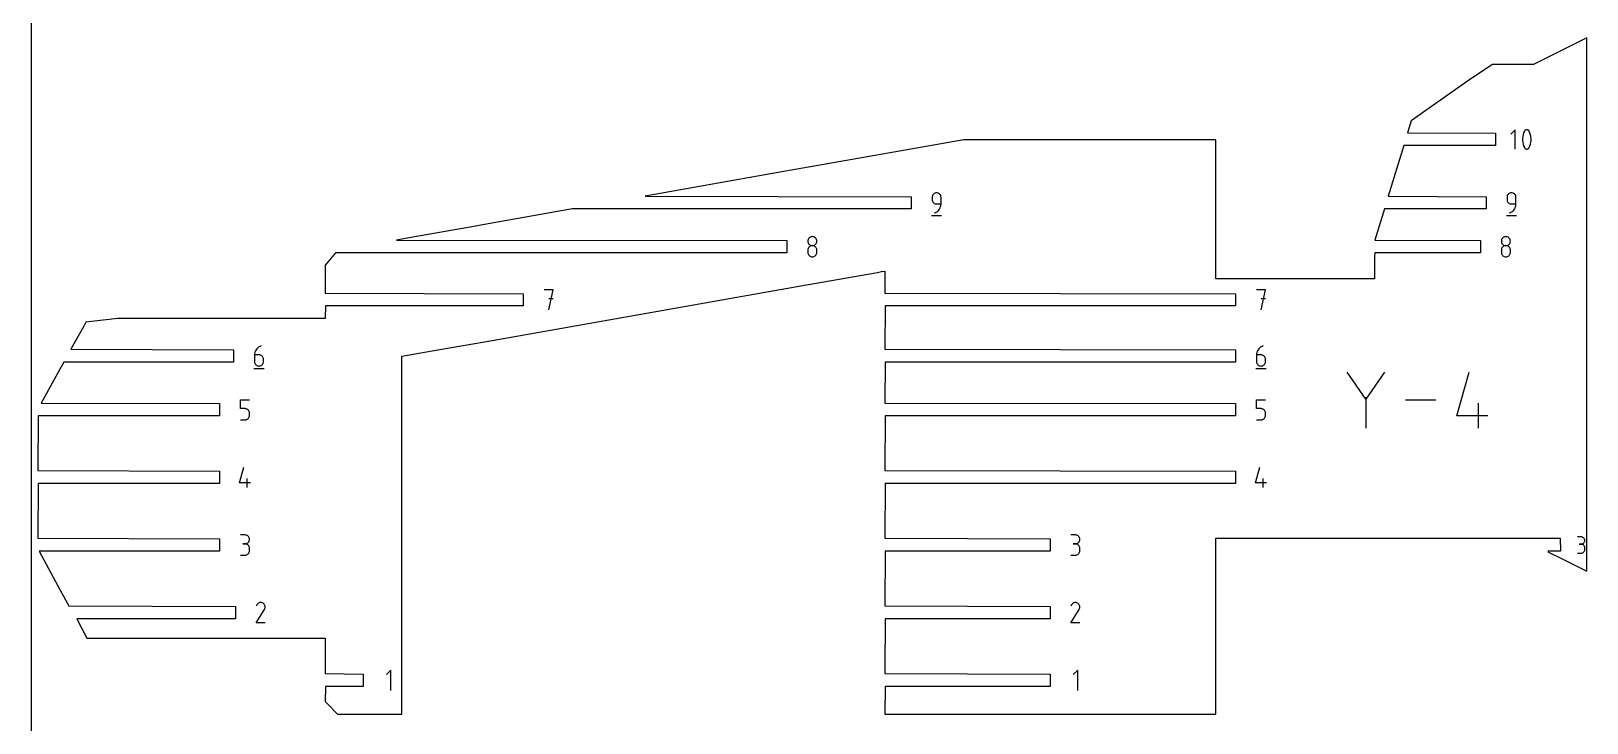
# Model space of a CAD drawing. Extents: x 0 to 900, y 0 to 1000.
# Drawn here: x 0 to 370.5, y 326 to 490.6 of the extents above; entities that cross this region are included whole.
import ezdxf

# ---------------------------------------------------------------- set-up
doc = ezdxf.new("R2010")
doc.units = 0

msp = doc.modelspace()

# ---------------------------------------------------------------- linework, layer by layer
at = {"layer": 'annotation', "color": 1}
for p, q in [((353.481564, 467.119176), (352.454986, 466.092308)), ((353.481564, 462.501456), (353.481564, 467.119176)), ((355.789839, 466.937127), (355.71555, 466.852653)), ((355.876347, 467.00613), (355.789839, 466.937127)), ((355.972616, 467.058845), (355.876347, 467.00613)), ((356.076185, 467.094454), (355.972616, 467.058845)), ((356.184594, 467.11214), (356.076185, 467.094454)), ((356.295385, 467.111085), (356.184594, 467.11214)), ((356.406097, 467.090471), (356.295385, 467.111085)), ((356.514271, 467.049482), (356.406097, 467.090471)), ((356.555681, 467.027721), (356.514271, 467.049482)), ((356.514271, 467.049482), (356.514271, 467.049482)), ((356.595419, 467.002726), (356.555681, 467.027721)), ((356.63329, 466.974694), (356.595419, 467.002726)), ((356.669102, 466.943824), (356.63329, 466.974694)), ((356.702662, 466.910313), (356.669102, 466.943824)), ((356.733776, 466.874358), (356.702662, 466.910313)), ((355.257665, 465.471942), (355.213413, 465.029711)), ((355.213413, 465.029711), (355.213413, 464.585654)), ((355.213413, 464.585654), (355.257665, 464.143187)), ((355.346171, 465.908932), (355.257665, 465.471942)), ((355.257665, 464.143187), (355.346171, 463.705726)), ((355.47893, 466.337265), (355.346171, 465.908932)), ((355.346171, 463.705726), (355.47893, 463.276684)), ((355.655941, 466.753526), (355.47893, 466.337265)), ((355.47893, 463.276684), (355.655941, 462.859479)), ((355.71555, 466.852653), (355.655941, 466.753526)), ((355.655941, 466.753526), (355.655941, 466.753526)), ((356.762252, 466.836159), (356.733776, 466.874358)), ((356.787896, 466.795912), (356.762252, 466.836159)), ((356.810516, 466.753816), (356.787896, 466.795912)), ((356.988385, 466.336697), (356.810516, 466.753816)), ((356.810516, 466.753816), (356.810516, 466.753816)), ((356.810516, 462.859769), (356.988385, 463.276116)), ((357.121787, 465.90772), (356.988385, 466.336697)), ((356.988385, 463.276116), (357.121787, 463.704514)), ((357.210722, 465.470301), (357.121787, 465.90772)), ((357.121787, 463.704514), (357.210722, 464.141546)), ((357.255189, 465.027855), (357.210722, 465.470301)), ((357.210722, 464.141546), (357.255189, 464.583799)), ((357.255189, 464.583799), (357.255189, 465.027855)), ((355.655941, 462.859479), (355.655941, 462.859479)), ((355.655941, 462.859479), (355.678479, 462.817467)), ((355.678479, 462.817467), (355.703934, 462.777421)), ((355.703934, 462.777421), (355.732198, 462.739462)), ((355.732198, 462.739462), (355.763166, 462.703714)), ((355.763166, 462.703714), (355.796729, 462.670296)), ((355.796729, 462.670296), (355.832781, 462.63933)), ((355.832781, 462.63933), (355.871213, 462.610939)), ((355.871213, 462.610939), (355.91192, 462.585244)), ((355.91192, 462.585244), (355.954793, 462.562365)), ((355.954793, 462.562365), (355.954793, 462.562365)), ((355.954793, 462.562365), (356.062114, 462.522246)), ((356.062114, 462.522246), (356.172181, 462.502313)), ((356.172181, 462.502313), (356.282506, 462.501756)), ((356.282506, 462.501756), (356.3906, 462.519761)), ((356.3906, 462.519761), (356.493975, 462.555515)), ((356.493975, 462.555515), (356.590142, 462.608205)), ((356.590142, 462.608205), (356.676613, 462.67702)), ((356.676613, 462.67702), (356.750901, 462.761145)), ((356.750901, 462.761145), (356.810516, 462.859769)), ((356.810516, 462.859769), (356.810516, 462.859769)), ((215.463101, 452.095755), (215.282925, 452.046138)), ((215.654409, 452.112966), (215.463101, 452.095755)), ((215.846113, 452.095755), (215.654409, 452.112966)), ((215.654409, 452.112966), (215.654409, 452.112966)), ((216.0265, 452.046138), (215.846113, 452.095755)), ((352.398604, 452.095755), (352.218427, 452.046138)), ((352.589912, 452.112966), (352.398604, 452.095755)), ((352.781616, 452.095755), (352.589912, 452.112966)), ((352.589912, 452.112966), (352.589912, 452.112966)), ((352.962003, 452.046138), (352.781616, 452.095755)), ((214.605721, 451.237319), (214.588512, 451.045563)), ((214.588512, 451.045563), (214.588512, 450.511862)), ((214.588512, 450.511862), (214.588512, 450.511862)), ((214.588512, 450.511862), (214.605721, 450.320116)), ((214.655323, 451.417844), (214.605721, 451.237319)), ((214.605721, 450.320116), (214.655323, 450.139619)), ((214.734281, 451.584114), (214.655323, 451.417844)), ((214.655323, 450.139619), (214.734281, 449.973389)), ((214.839558, 451.733103), (214.734281, 451.584114)), ((214.734281, 449.973389), (214.839558, 449.824447)), ((214.968116, 451.861787), (214.839558, 451.733103)), ((214.839558, 449.824447), (214.968116, 449.695814)), ((215.116917, 451.96714), (214.968116, 451.861787)), ((214.968116, 449.695814), (215.116917, 449.590508)), ((215.282925, 452.046138), (215.116917, 451.96714)), ((215.116917, 449.590508), (215.282925, 449.511551)), ((215.282925, 449.511551), (215.463101, 449.461961)), ((215.463101, 449.461961), (215.654409, 449.444761)), ((215.654409, 449.444761), (216.720306, 449.444761)), ((216.19257, 451.96714), (216.0265, 452.046138)), ((216.341322, 451.861787), (216.19257, 451.96714)), ((216.469755, 451.733103), (216.341322, 451.861787)), ((216.365846, 448.241263), (216.516586, 448.515469)), ((216.574871, 451.584114), (216.469755, 451.733103)), ((216.516586, 448.515469), (216.627836, 448.810061)), ((216.653668, 451.417844), (216.574871, 451.584114)), ((216.627836, 448.810061), (216.696707, 449.121129)), ((216.703147, 451.237319), (216.653668, 451.417844)), ((216.696707, 449.121129), (216.720306, 449.444761)), ((216.720306, 451.045563), (216.703147, 451.237319)), ((216.720306, 449.444761), (216.720306, 451.045563)), ((216.720306, 451.045563), (216.720306, 451.045563)), ((351.541223, 451.237319), (351.524014, 451.045563)), ((351.524014, 451.045563), (351.524014, 450.511862)), ((351.524014, 450.511862), (351.524014, 450.511862)), ((351.524014, 450.511862), (351.541223, 450.320116)), ((351.590826, 451.417844), (351.541223, 451.237319)), ((351.541223, 450.320116), (351.590826, 450.139619)), ((351.669784, 451.584114), (351.590826, 451.417844)), ((351.590826, 450.139619), (351.669784, 449.973389)), ((351.775061, 451.733103), (351.669784, 451.584114)), ((351.669784, 449.973389), (351.775061, 449.824447)), ((351.903618, 451.861787), (351.775061, 451.733103)), ((351.775061, 449.824447), (351.903618, 449.695814)), ((352.05242, 451.96714), (351.903618, 451.861787)), ((351.903618, 449.695814), (352.05242, 449.590508)), ((352.218427, 452.046138), (352.05242, 451.96714)), ((352.05242, 449.590508), (352.218427, 449.511551)), ((352.218427, 449.511551), (352.398604, 449.461961)), ((352.398604, 449.461961), (352.589912, 449.444761)), ((352.589912, 449.444761), (353.655809, 449.444761)), ((353.128072, 451.96714), (352.962003, 452.046138)), ((353.276824, 451.861787), (353.128072, 451.96714)), ((353.405258, 451.733103), (353.276824, 451.861787)), ((353.301349, 448.241263), (353.452088, 448.515469)), ((353.510374, 451.584114), (353.405258, 451.733103)), ((353.452088, 448.515469), (353.563339, 448.810061)), ((353.589171, 451.417844), (353.510374, 451.584114)), ((353.563339, 448.810061), (353.63221, 449.121129)), ((353.638649, 451.237319), (353.589171, 451.417844)), ((353.63221, 449.121129), (353.655809, 449.444761)), ((353.655809, 451.045563), (353.638649, 451.237319)), ((353.655809, 449.444761), (353.655809, 451.045563)), ((353.655809, 451.045563), (353.655809, 451.045563)), ((214.455312, 446.712966), (216.855312, 446.712966)), ((215.121009, 447.312966), (215.425824, 447.426555)), ((215.121009, 447.312966), (215.121009, 447.312966)), ((215.425824, 447.426555), (215.705607, 447.580091)), ((215.705607, 447.580091), (215.957465, 447.769663)), ((215.957465, 447.769663), (216.178509, 447.991357)), ((216.178509, 447.991357), (216.365846, 448.241263)), ((351.390815, 446.712966), (353.790815, 446.712966)), ((352.056511, 447.312966), (352.361327, 447.426555)), ((352.056511, 447.312966), (352.056511, 447.312966)), ((352.361327, 447.426555), (352.641109, 447.580091)), ((352.641109, 447.580091), (352.892968, 447.769663)), ((352.892968, 447.769663), (353.114011, 447.991357)), ((353.114011, 447.991357), (353.301349, 448.241263)), ((185.052516, 440.973747), (185.002939, 440.79392)), ((185.131442, 441.139493), (185.052516, 440.973747)), ((185.236687, 441.288106), (185.131442, 441.139493)), ((185.36522, 441.416538), (185.236687, 441.288106)), ((185.514011, 441.521738), (185.36522, 441.416538)), ((185.680031, 441.600658), (185.514011, 441.521738)), ((185.86025, 441.650245), (185.680031, 441.600658)), ((186.051637, 441.667452), (185.86025, 441.650245)), ((186.243024, 441.650245), (186.051637, 441.667452)), ((186.051637, 441.667452), (186.051637, 441.667452)), ((186.423243, 441.600658), (186.243024, 441.650245)), ((186.589263, 441.521738), (186.423243, 441.600658)), ((186.738054, 441.416538), (186.589263, 441.521738)), ((186.866587, 441.288106), (186.738054, 441.416538)), ((186.971832, 441.139493), (186.866587, 441.288106)), ((187.050758, 440.973747), (186.971832, 441.139493)), ((187.100335, 440.79392), (187.050758, 440.973747)), ((350.245663, 440.973747), (350.196085, 440.79392)), ((350.324589, 441.139493), (350.245663, 440.973747)), ((350.429834, 441.288106), (350.324589, 441.139493)), ((350.558367, 441.416538), (350.429834, 441.288106)), ((350.707158, 441.521738), (350.558367, 441.416538)), ((350.873178, 441.600658), (350.707158, 441.521738)), ((351.053397, 441.650245), (350.873178, 441.600658)), ((351.244784, 441.667452), (351.053397, 441.650245)), ((351.436171, 441.650245), (351.244784, 441.667452)), ((351.244784, 441.667452), (351.244784, 441.667452)), ((351.616389, 441.600658), (351.436171, 441.650245)), ((351.782409, 441.521738), (351.616389, 441.600658)), ((351.931201, 441.416538), (351.782409, 441.521738)), ((352.059734, 441.288106), (351.931201, 441.416538)), ((352.164978, 441.139493), (352.059734, 441.288106)), ((352.243904, 440.973747), (352.164978, 441.139493)), ((352.293482, 440.79392), (352.243904, 440.973747)), ((185.002939, 440.79392), (184.98574, 440.60306)), ((184.98574, 440.60306), (184.98574, 440.60306)), ((184.98574, 440.60306), (185.002949, 440.411304)), ((185.002939, 438.660222), (184.98574, 438.468556)), ((184.98574, 438.468556), (184.98574, 437.937564)), ((184.98574, 437.937564), (184.98574, 437.937564)), ((184.98574, 437.937564), (185.002949, 437.745912)), ((185.052516, 438.840678), (185.002939, 438.660222)), ((185.002949, 440.411304), (185.052551, 440.230779)), ((185.002949, 437.745912), (185.052551, 437.565663)), ((185.131442, 439.006895), (185.052516, 438.840678)), ((185.052551, 440.230779), (185.131509, 440.064509)), ((185.052551, 437.565663), (185.131509, 437.399794)), ((185.236687, 439.155847), (185.131442, 439.006895)), ((185.131509, 440.064509), (185.236786, 439.91552)), ((185.131509, 437.399794), (185.236786, 437.251279)), ((185.36522, 439.284506), (185.236687, 439.155847)), ((185.236786, 439.91552), (185.365344, 439.786836)), ((185.236786, 437.251279), (185.365344, 437.123095)), ((185.514011, 439.389843), (185.36522, 439.284506)), ((185.365344, 439.786836), (185.514145, 439.681483)), ((185.680031, 439.468833), (185.514011, 439.389843)), ((185.514145, 439.681483), (185.680153, 439.602486)), ((185.86025, 439.518447), (185.680031, 439.468833)), ((185.680153, 439.602486), (185.860329, 439.552869)), ((186.051637, 439.535658), (185.86025, 439.518447)), ((185.860329, 439.552869), (186.051637, 439.535658)), ((186.051637, 439.535658), (186.242945, 439.552869)), ((186.243024, 439.518457), (186.051637, 439.535658)), ((186.051637, 439.535658), (186.051637, 439.535658)), ((186.051637, 439.535658), (186.051637, 439.535658)), ((186.242945, 439.552869), (186.423121, 439.602486)), ((186.423243, 439.468868), (186.243024, 439.518457)), ((186.423121, 439.602486), (186.589129, 439.681483)), ((186.589263, 439.38991), (186.423243, 439.468868)), ((186.589129, 439.681483), (186.73793, 439.786836)), ((186.738054, 439.284605), (186.589263, 439.38991)), ((186.73793, 439.786836), (186.866488, 439.91552)), ((186.73793, 437.123095), (186.866488, 437.251279)), ((186.866587, 439.155971), (186.738054, 439.284605)), ((186.866488, 439.91552), (186.971765, 440.064509)), ((186.866488, 437.251279), (186.971765, 437.399794)), ((186.971832, 439.007029), (186.866587, 439.155971)), ((186.971765, 440.064509), (187.050723, 440.230779)), ((186.971765, 437.399794), (187.050723, 437.565663)), ((187.050758, 438.840799), (186.971832, 439.007029)), ((187.050723, 440.230779), (187.100325, 440.411304)), ((187.050723, 437.565663), (187.100325, 437.745912)), ((187.100335, 438.660302), (187.050758, 438.840799)), ((187.100325, 440.411304), (187.117534, 440.60306)), ((187.100325, 437.745912), (187.117534, 437.937564)), ((187.117534, 440.60306), (187.100335, 440.79392)), ((187.117534, 438.468556), (187.100335, 438.660302)), ((187.117534, 440.60306), (187.117534, 440.60306)), ((187.117534, 437.937564), (187.117534, 438.468556)), ((187.117534, 438.468556), (187.117534, 438.468556)), ((350.196085, 440.79392), (350.178886, 440.60306)), ((350.178886, 440.60306), (350.178886, 440.60306)), ((350.178886, 440.60306), (350.196095, 440.411304)), ((350.196085, 438.660222), (350.178886, 438.468556)), ((350.178886, 438.468556), (350.178886, 437.937564)), ((350.178886, 437.937564), (350.178886, 437.937564)), ((350.178886, 437.937564), (350.196095, 437.745912)), ((350.245663, 438.840678), (350.196085, 438.660222)), ((350.196095, 440.411304), (350.245698, 440.230779)), ((350.196095, 437.745912), (350.245698, 437.565663)), ((350.324589, 439.006895), (350.245663, 438.840678)), ((350.245698, 440.230779), (350.324656, 440.064509)), ((350.245698, 437.565663), (350.324656, 437.399794)), ((350.429834, 439.155847), (350.324589, 439.006895)), ((350.324656, 440.064509), (350.429933, 439.91552)), ((350.324656, 437.399794), (350.429933, 437.251279)), ((350.558367, 439.284506), (350.429834, 439.155847)), ((350.429933, 439.91552), (350.55849, 439.786836)), ((350.429933, 437.251279), (350.55849, 437.123095)), ((350.707158, 439.389843), (350.558367, 439.284506)), ((350.55849, 439.786836), (350.707292, 439.681483)), ((350.873178, 439.468833), (350.707158, 439.389843)), ((350.707292, 439.681483), (350.873299, 439.602486)), ((351.053397, 439.518447), (350.873178, 439.468833)), ((350.873299, 439.602486), (351.053476, 439.552869)), ((351.244784, 439.535658), (351.053397, 439.518447)), ((351.053476, 439.552869), (351.244784, 439.535658)), ((351.244784, 439.535658), (351.436091, 439.552869)), ((351.436171, 439.518457), (351.244784, 439.535658)), ((351.244784, 439.535658), (351.244784, 439.535658)), ((351.244784, 439.535658), (351.244784, 439.535658)), ((351.436091, 439.552869), (351.616268, 439.602486)), ((351.616389, 439.468868), (351.436171, 439.518457)), ((351.616268, 439.602486), (351.782275, 439.681483)), ((351.782409, 439.38991), (351.616389, 439.468868)), ((351.782275, 439.681483), (351.931077, 439.786836)), ((351.931201, 439.284605), (351.782409, 439.38991)), ((351.931077, 439.786836), (352.059635, 439.91552)), ((351.931077, 437.123095), (352.059635, 437.251279)), ((352.059734, 439.155971), (351.931201, 439.284605)), ((352.059635, 439.91552), (352.164911, 440.064509)), ((352.059635, 437.251279), (352.164911, 437.399794)), ((352.164978, 439.007029), (352.059734, 439.155971)), ((352.164911, 440.064509), (352.24387, 440.230779)), ((352.164911, 437.399794), (352.24387, 437.565663)), ((352.243904, 438.840799), (352.164978, 439.007029)), ((352.24387, 440.230779), (352.293472, 440.411304)), ((352.24387, 437.565663), (352.293472, 437.745912)), ((352.293482, 438.660302), (352.243904, 438.840799)), ((352.293472, 440.411304), (352.310681, 440.60306)), ((352.293472, 437.745912), (352.310681, 437.937564)), ((352.310681, 440.60306), (352.293482, 440.79392)), ((352.310681, 438.468556), (352.293482, 438.660302)), ((352.310681, 440.60306), (352.310681, 440.60306)), ((352.310681, 437.937564), (352.310681, 438.468556)), ((352.310681, 438.468556), (352.310681, 438.468556)), ((185.365344, 437.123095), (185.514145, 437.018217)), ((185.514145, 437.018217), (185.680153, 436.93962)), ((185.680153, 436.93962), (185.860329, 436.89028)), ((185.860329, 436.89028), (186.051637, 436.873172)), ((186.051637, 436.873172), (186.242945, 436.89028)), ((186.051637, 436.873172), (186.051637, 436.873172)), ((186.242945, 436.89028), (186.423121, 436.93962)), ((186.423121, 436.93962), (186.589129, 437.018217)), ((186.589129, 437.018217), (186.73793, 437.123095)), ((350.55849, 437.123095), (350.707292, 437.018217)), ((350.707292, 437.018217), (350.873299, 436.93962)), ((350.873299, 436.93962), (351.053476, 436.89028)), ((351.053476, 436.89028), (351.244784, 436.873172)), ((351.244784, 436.873172), (351.436091, 436.89028)), ((351.244784, 436.873172), (351.244784, 436.873172)), ((351.436091, 436.89028), (351.616268, 436.93962)), ((351.616268, 436.93962), (351.782275, 437.018217)), ((351.782275, 437.018217), (351.931077, 437.123095)), ((124.348866, 429.043653), (122.214362, 429.043653)), ((123.281765, 424.243653), (124.348866, 429.043653)), ((124.348866, 426.906139), (123.281765, 426.906139)), ((293.992865, 429.043653), (291.858361, 429.043653)), ((292.925763, 424.243653), (293.992865, 429.043653)), ((293.992865, 426.906139), (292.925763, 426.906139)), ((53.978817, 415.222222), (53.757548, 415.000014)), ((54.23099, 415.412389), (53.978817, 415.222222)), ((54.511191, 415.566649), (54.23099, 415.412389)), ((54.816544, 415.681138), (54.511191, 415.566649)), ((54.816544, 415.681138), (54.816544, 415.681138)), ((292.623242, 415.222222), (292.401973, 415.000014)), ((292.875415, 415.412389), (292.623242, 415.222222)), ((293.155617, 415.566649), (292.875415, 415.412389)), ((293.46097, 415.681138), (293.155617, 415.566649)), ((293.46097, 415.681138), (293.46097, 415.681138)), ((53.239042, 413.868065), (53.215441, 413.543623)), ((53.215441, 413.543623), (53.215441, 411.948239)), ((54.281338, 413.543623), (53.215441, 413.543623)), ((53.215441, 411.948239), (53.215441, 411.948239)), ((53.215441, 411.948239), (53.23265, 411.756494)), ((53.23265, 411.756494), (53.282252, 411.575996)), ((53.30793, 414.17979), (53.239042, 413.868065)), ((53.282252, 411.575996), (53.36121, 411.409766)), ((53.419228, 414.474933), (53.30793, 414.17979)), ((53.36121, 411.409766), (53.466487, 411.260824)), ((53.57006, 414.74963), (53.419228, 414.474933)), ((53.757548, 415.000014), (53.57006, 414.74963)), ((54.473042, 413.526516), (54.281338, 413.543623)), ((54.653429, 413.477175), (54.473042, 413.526516)), ((54.819499, 413.398578), (54.653429, 413.477175)), ((54.96825, 413.2937), (54.819499, 413.398578)), ((55.096684, 413.165516), (54.96825, 413.2937)), ((55.2018, 413.017002), (55.096684, 413.165516)), ((55.096684, 411.260824), (55.2018, 411.409766)), ((55.280597, 412.851132), (55.2018, 413.017002)), ((55.2018, 411.409766), (55.280597, 411.575996)), ((55.330076, 412.670884), (55.280597, 412.851132)), ((55.280597, 411.575996), (55.330076, 411.756494)), ((55.347235, 412.479231), (55.330076, 412.670884)), ((55.330076, 411.756494), (55.347235, 411.948239)), ((55.347235, 411.948239), (55.347235, 412.479231)), ((55.347235, 412.479231), (55.347235, 412.479231)), ((291.883468, 413.868065), (291.859866, 413.543623)), ((291.859866, 413.543623), (291.859866, 411.948239)), ((292.925763, 413.543623), (291.859866, 413.543623)), ((291.859866, 411.948239), (291.859866, 411.948239)), ((291.859866, 411.948239), (291.877075, 411.756494)), ((291.877075, 411.756494), (291.926677, 411.575996)), ((291.952356, 414.17979), (291.883468, 413.868065)), ((291.926677, 411.575996), (292.005636, 411.409766)), ((292.063654, 414.474933), (291.952356, 414.17979)), ((292.005636, 411.409766), (292.110912, 411.260824)), ((292.214485, 414.74963), (292.063654, 414.474933)), ((292.401973, 415.000014), (292.214485, 414.74963)), ((293.117467, 413.526516), (292.925763, 413.543623)), ((293.297854, 413.477175), (293.117467, 413.526516)), ((293.463924, 413.398578), (293.297854, 413.477175)), ((293.612676, 413.2937), (293.463924, 413.398578)), ((293.74111, 413.165516), (293.612676, 413.2937)), ((293.846225, 413.017002), (293.74111, 413.165516)), ((293.74111, 411.260824), (293.846225, 411.409766)), ((293.925023, 412.851132), (293.846225, 413.017002)), ((293.846225, 411.409766), (293.925023, 411.575996)), ((293.974501, 412.670884), (293.925023, 412.851132)), ((293.925023, 411.575996), (293.974501, 411.756494)), ((293.991661, 412.479231), (293.974501, 412.670884)), ((293.974501, 411.756494), (293.991661, 411.948239)), ((293.991661, 411.948239), (293.991661, 412.479231)), ((293.991661, 412.479231), (293.991661, 412.479231)), ((53.08194, 410.281138), (55.48194, 410.281138)), ((53.466487, 411.260824), (53.595045, 411.132191)), ((53.595045, 411.132191), (53.743846, 411.026885)), ((53.743846, 411.026885), (53.909854, 410.947928)), ((53.909854, 410.947928), (54.09003, 410.898338)), ((54.09003, 410.898338), (54.281338, 410.881138)), ((54.281338, 410.881138), (54.473042, 410.898338)), ((54.281338, 410.881138), (54.281338, 410.881138)), ((54.473042, 410.898338), (54.653429, 410.947928)), ((54.653429, 410.947928), (54.819499, 411.026885)), ((54.819499, 411.026885), (54.96825, 411.132191)), ((54.96825, 411.132191), (55.096684, 411.260824)), ((291.726365, 410.281138), (294.126365, 410.281138)), ((292.110912, 411.260824), (292.23947, 411.132191)), ((292.23947, 411.132191), (292.388271, 411.026885)), ((292.388271, 411.026885), (292.554279, 410.947928)), ((292.554279, 410.947928), (292.734455, 410.898338)), ((292.734455, 410.898338), (292.925763, 410.881138)), ((292.925763, 410.881138), (293.117467, 410.898338)), ((292.925763, 410.881138), (292.925763, 410.881138)), ((293.117467, 410.898338), (293.297854, 410.947928)), ((293.297854, 410.947928), (293.463924, 411.026885)), ((293.463924, 411.026885), (293.612676, 411.132191)), ((293.612676, 411.132191), (293.74111, 411.260824)), ((317.899959, 402.992963), (313.469, 409.400733)), ((322.330084, 409.400733), (317.899959, 402.992963)), ((339.556591, 399.069744), (342.502233, 409.400317)), ((49.882322, 400.739975), (49.882322, 402.877489)), ((49.882322, 402.877489), (52.014116, 402.877489)), ((50.948219, 400.739975), (49.882322, 400.739975)), ((51.139606, 400.722867), (50.948219, 400.739975)), ((51.319825, 400.673527), (51.139606, 400.722867)), ((51.485845, 400.59493), (51.319825, 400.673527)), ((51.634636, 400.490052), (51.485845, 400.59493)), ((51.763169, 400.361868), (51.634636, 400.490052)), ((51.868413, 400.213353), (51.763169, 400.361868)), ((51.947339, 400.047484), (51.868413, 400.213353)), ((291.859866, 400.739975), (291.859866, 402.877489)), ((291.859866, 402.877489), (293.991661, 402.877489)), ((292.925763, 400.739975), (291.859866, 400.739975)), ((293.11715, 400.722867), (292.925763, 400.739975)), ((293.297369, 400.673527), (293.11715, 400.722867)), ((293.463389, 400.59493), (293.297369, 400.673527)), ((293.61218, 400.490052), (293.463389, 400.59493)), ((293.740713, 400.361868), (293.61218, 400.490052)), ((293.845958, 400.213353), (293.740713, 400.361868)), ((293.924884, 400.047484), (293.845958, 400.213353)), ((317.899959, 403.508617), (317.899959, 396.116188)), ((334.576449, 402.758461), (327.313142, 402.758461)), ((344.721461, 396.116605), (344.721461, 402.016219)), ((49.882322, 398.077489), (50.948219, 398.077489)), ((50.948219, 398.077489), (51.139527, 398.09469)), ((50.948219, 398.077489), (50.948219, 398.077489)), ((51.139527, 398.09469), (51.319703, 398.144279)), ((51.319703, 398.144279), (51.485711, 398.223237)), ((51.485711, 398.223237), (51.634512, 398.328542)), ((51.634512, 398.328542), (51.76307, 398.457176)), ((51.76307, 398.457176), (51.868347, 398.606118)), ((51.868347, 398.606118), (51.947305, 398.772348)), ((51.947305, 398.772348), (51.996907, 398.952845)), ((51.996917, 399.867236), (51.947339, 400.047484)), ((51.996907, 398.952845), (52.014116, 399.144591)), ((52.014116, 399.675583), (51.996917, 399.867236)), ((52.014116, 399.144591), (52.014116, 399.675583)), ((52.014116, 399.675583), (52.014116, 399.675583)), ((291.859866, 398.077489), (292.925763, 398.077489)), ((292.925763, 398.077489), (293.117071, 398.09469)), ((292.925763, 398.077489), (292.925763, 398.077489)), ((293.117071, 398.09469), (293.297247, 398.144279)), ((293.297247, 398.144279), (293.463255, 398.223237)), ((293.463255, 398.223237), (293.612056, 398.328542)), ((293.612056, 398.328542), (293.740614, 398.457176)), ((293.740614, 398.457176), (293.845891, 398.606118)), ((293.845891, 398.606118), (293.924849, 398.772348)), ((293.924849, 398.772348), (293.974451, 398.952845)), ((293.974461, 399.867236), (293.924884, 400.047484)), ((293.974451, 398.952845), (293.991661, 399.144591)), ((293.991661, 399.675583), (293.974461, 399.867236)), ((293.991661, 399.144591), (293.991661, 399.675583)), ((293.991661, 399.675583), (293.991661, 399.675583)), ((346.932358, 399.069744), (339.556591, 399.069744)), ((49.615621, 383.051647), (50.680014, 386.784546)), ((291.593166, 383.051647), (292.657558, 386.784546)), ((52.280816, 383.051647), (49.615621, 383.051647)), ((51.48192, 381.984546), (51.48192, 384.116341)), ((294.258361, 383.051647), (291.593166, 383.051647)), ((293.459464, 381.984546), (293.459464, 384.116341)), ((50.948219, 370.686034), (49.882321, 370.686034)), ((51.139923, 370.668827), (50.948219, 370.686034)), ((51.32031, 370.619239), (51.139923, 370.668827)), ((51.48638, 370.54032), (51.32031, 370.619239)), ((248.727419, 370.686034), (247.661522, 370.686034)), ((248.919124, 370.668827), (248.727419, 370.686034)), ((249.099511, 370.619239), (248.919124, 370.668827)), ((249.26558, 370.54032), (249.099511, 370.619239)), ((50.948219, 368.554239), (50.414518, 368.554239)), ((50.414518, 368.554239), (50.948219, 368.554239)), ((50.948219, 368.554239), (51.139923, 368.57145)), ((51.139923, 368.537032), (50.948219, 368.554239)), ((50.948219, 368.554239), (50.948219, 368.554239)), ((51.139923, 368.57145), (51.32031, 368.621067)), ((51.32031, 368.487444), (51.139923, 368.537032)), ((51.32031, 368.621067), (51.48638, 368.700065)), ((51.48638, 368.408525), (51.32031, 368.487444)), ((51.635131, 370.43512), (51.48638, 370.54032)), ((51.48638, 368.700065), (51.635131, 368.805418)), ((51.635131, 368.303325), (51.48638, 368.408525)), ((51.763565, 370.306688), (51.635131, 370.43512)), ((51.635131, 368.805418), (51.763565, 368.934101)), ((51.763565, 368.174893), (51.635131, 368.303325)), ((51.868681, 370.158074), (51.763565, 370.306688)), ((51.763565, 368.934101), (51.868681, 369.083091)), ((51.868681, 368.026279), (51.763565, 368.174893)), ((51.947478, 369.992329), (51.868681, 370.158074)), ((51.868681, 369.083091), (51.947478, 369.24936)), ((51.947478, 367.860534), (51.868681, 368.026279)), ((51.996957, 369.812501), (51.947478, 369.992329)), ((51.947478, 369.24936), (51.996957, 369.429886)), ((51.996957, 367.680707), (51.947478, 367.860534)), ((52.014116, 369.621642), (51.996957, 369.812501)), ((51.996957, 369.429886), (52.014116, 369.621642)), ((52.014116, 367.489847), (51.996957, 367.680707)), ((51.996957, 366.765206), (52.014116, 366.956146)), ((52.014116, 369.621642), (52.014116, 369.621642)), ((52.014116, 366.956146), (52.014116, 367.489847)), ((52.014116, 367.489847), (52.014116, 367.489847)), ((248.727419, 368.554239), (248.193718, 368.554239)), ((248.193718, 368.554239), (248.727419, 368.554239)), ((248.727419, 368.554239), (248.919124, 368.57145)), ((248.919124, 368.537032), (248.727419, 368.554239)), ((248.727419, 368.554239), (248.727419, 368.554239)), ((248.919124, 368.57145), (249.099511, 368.621067)), ((249.099511, 368.487444), (248.919124, 368.537032)), ((249.099511, 368.621067), (249.26558, 368.700065)), ((249.26558, 368.408525), (249.099511, 368.487444)), ((249.414332, 370.43512), (249.26558, 370.54032)), ((249.26558, 368.700065), (249.414332, 368.805418)), ((249.414332, 368.303325), (249.26558, 368.408525)), ((249.542766, 370.306688), (249.414332, 370.43512)), ((249.414332, 368.805418), (249.542766, 368.934101)), ((249.542766, 368.174893), (249.414332, 368.303325)), ((249.647882, 370.158074), (249.542766, 370.306688)), ((249.542766, 368.934101), (249.647882, 369.083091)), ((249.647882, 368.026279), (249.542766, 368.174893)), ((249.726679, 369.992329), (249.647882, 370.158074)), ((249.647882, 369.083091), (249.726679, 369.24936)), ((249.726679, 367.860534), (249.647882, 368.026279)), ((249.776157, 369.812501), (249.726679, 369.992329)), ((249.726679, 369.24936), (249.776157, 369.429886)), ((249.776157, 367.680707), (249.726679, 367.860534)), ((249.793317, 369.621642), (249.776157, 369.812501)), ((249.776157, 369.429886), (249.793317, 369.621642)), ((249.793317, 367.489847), (249.776157, 367.680707)), ((249.776157, 366.765206), (249.793317, 366.956146)), ((249.793317, 369.621642), (249.793317, 369.621642)), ((249.793317, 366.956146), (249.793317, 367.489847)), ((249.793317, 367.489847), (249.793317, 367.489847)), ((369.163974, 370.233856), (368.299366, 370.233856)), ((369.163974, 368.504641), (368.731059, 368.504641)), ((368.731059, 368.504641), (369.163974, 368.504641)), ((369.319475, 370.219899), (369.163974, 370.233856)), ((369.163974, 368.504641), (369.319475, 368.518602)), ((369.319475, 368.490684), (369.163974, 368.504641)), ((369.163974, 368.504641), (369.163974, 368.504641)), ((369.465797, 370.179675), (369.319475, 370.219899)), ((369.319475, 368.518602), (369.465797, 368.558849)), ((369.465797, 368.45046), (369.319475, 368.490684)), ((369.600505, 370.11566), (369.465797, 370.179675)), ((369.465797, 368.558849), (369.600505, 368.622928)), ((369.600505, 368.386445), (369.465797, 368.45046)), ((369.721166, 370.030326), (369.600505, 370.11566)), ((369.600505, 368.622928), (369.721166, 368.708386)), ((369.721166, 368.301111), (369.600505, 368.386445)), ((369.825346, 369.926148), (369.721166, 370.030326)), ((369.721166, 368.708386), (369.825346, 368.812768)), ((369.825346, 368.196933), (369.721166, 368.301111)), ((369.910611, 369.805599), (369.825346, 369.926148)), ((369.825346, 368.812768), (369.910611, 368.933622)), ((369.910611, 368.076385), (369.825346, 368.196933)), ((369.974527, 369.671154), (369.910611, 369.805599)), ((369.910611, 368.933622), (369.974527, 369.068492)), ((369.974527, 367.941939), (369.910611, 368.076385)), ((369.910611, 366.773102), (369.974527, 366.907557)), ((370.014662, 369.525286), (369.974527, 369.671154)), ((369.974527, 369.068492), (370.014662, 369.214926)), ((370.014662, 367.796072), (369.974527, 367.941939)), ((369.974527, 366.907557), (370.014662, 367.05346)), ((370.028581, 369.37047), (370.014662, 369.525286)), ((370.014662, 369.214926), (370.028581, 369.37047)), ((370.028581, 367.641255), (370.014662, 367.796072)), ((370.014662, 367.05346), (370.028581, 367.208341)), ((370.028581, 369.37047), (370.028581, 369.37047)), ((370.028581, 367.208341), (370.028581, 367.641255)), ((370.028581, 367.641255), (370.028581, 367.641255)), ((49.882321, 365.891753), (50.948219, 365.891753)), ((50.948219, 365.891753), (51.139923, 365.90895)), ((50.948219, 365.891753), (50.948219, 365.891753)), ((51.139923, 365.90895), (51.32031, 365.958513)), ((51.32031, 365.958513), (51.48638, 366.0374)), ((51.48638, 366.0374), (51.635131, 366.142568)), ((51.635131, 366.142568), (51.763565, 366.270975)), ((51.763565, 366.270975), (51.868681, 366.419579)), ((51.868681, 366.419579), (51.947478, 366.585337)), ((51.947478, 366.585337), (51.996957, 366.765206)), ((247.661522, 365.891753), (248.727419, 365.891753)), ((248.727419, 365.891753), (248.919124, 365.90895)), ((248.727419, 365.891753), (248.727419, 365.891753)), ((248.919124, 365.90895), (249.099511, 365.958513)), ((249.099511, 365.958513), (249.26558, 366.0374)), ((249.26558, 366.0374), (249.414332, 366.142568)), ((249.414332, 366.142568), (249.542766, 366.270975)), ((249.542766, 366.270975), (249.647882, 366.419579)), ((249.647882, 366.419579), (249.726679, 366.585337)), ((249.726679, 366.585337), (249.776157, 366.765206)), ((368.299366, 366.344954), (369.163974, 366.344954)), ((369.163974, 366.344954), (369.319475, 366.358904)), ((369.163974, 366.344954), (369.163974, 366.344954)), ((369.319475, 366.358904), (369.465797, 366.399107)), ((369.465797, 366.399107), (369.600505, 366.463096)), ((369.600505, 366.463096), (369.721166, 366.548404)), ((369.721166, 366.548404), (369.825346, 366.652562)), ((369.825346, 366.652562), (369.910611, 366.773102)), ((53.628345, 349.79862), (55.598194, 352.969823)), ((53.771328, 354.064919), (53.631356, 353.796413)), ((53.882407, 354.222431), (53.771328, 354.064919)), ((54.015678, 354.353918), (53.882407, 354.222431)), ((54.167086, 354.458325), (54.015678, 354.353918)), ((54.332579, 354.5346), (54.167086, 354.458325)), ((54.508103, 354.58169), (54.332579, 354.5346)), ((54.689605, 354.598542), (54.508103, 354.58169)), ((54.873032, 354.584104), (54.689605, 354.598542)), ((55.054331, 354.537322), (54.873032, 354.584104)), ((55.229449, 354.457143), (55.054331, 354.537322)), ((55.386073, 354.345925), (55.229449, 354.457143)), ((55.229449, 354.457143), (55.229449, 354.457143)), ((55.517028, 354.212464), (55.386073, 354.345925)), ((55.621149, 354.06085), (55.517028, 354.212464)), ((55.598194, 352.969823), (55.600548, 352.972737)), ((55.598194, 352.969823), (55.598194, 352.969823)), ((55.600548, 352.972737), (55.602807, 352.975676)), ((55.602807, 352.975676), (55.604983, 352.978664)), ((55.604983, 352.978664), (55.607093, 352.981727)), ((55.607093, 352.981727), (55.60915, 352.984888)), ((55.60915, 352.984888), (55.611171, 352.988174)), ((55.611171, 352.988174), (55.613169, 352.991608)), ((55.613169, 352.991608), (55.61516, 352.995216)), ((55.61516, 352.995216), (55.617158, 352.999022)), ((55.617158, 352.999022), (55.698492, 353.173654)), ((55.617158, 352.999022), (55.617158, 352.999022)), ((55.697272, 353.895174), (55.621149, 354.06085)), ((55.744232, 353.719526), (55.697272, 353.895174)), ((55.698492, 353.173654), (55.746006, 353.354676)), ((55.760865, 353.537996), (55.744232, 353.719526)), ((55.746006, 353.354676), (55.760865, 353.537996)), ((247.661522, 349.79862), (249.63137, 352.969823)), ((247.804504, 354.064919), (247.664532, 353.796413)), ((247.915584, 354.222431), (247.804504, 354.064919)), ((248.048854, 354.353918), (247.915584, 354.222431)), ((248.200262, 354.458325), (248.048854, 354.353918)), ((248.365755, 354.5346), (248.200262, 354.458325)), ((248.541279, 354.58169), (248.365755, 354.5346)), ((248.722781, 354.598542), (248.541279, 354.58169)), ((248.906209, 354.584104), (248.722781, 354.598542)), ((249.087508, 354.537322), (248.906209, 354.584104)), ((249.262626, 354.457143), (249.087508, 354.537322)), ((249.41925, 354.345925), (249.262626, 354.457143)), ((249.262626, 354.457143), (249.262626, 354.457143)), ((249.550204, 354.212464), (249.41925, 354.345925)), ((249.654325, 354.06085), (249.550204, 354.212464)), ((249.63137, 352.969823), (249.633725, 352.972737)), ((249.63137, 352.969823), (249.63137, 352.969823)), ((249.633725, 352.972737), (249.635983, 352.975676)), ((249.635983, 352.975676), (249.63816, 352.978664)), ((249.63816, 352.978664), (249.640269, 352.981727)), ((249.640269, 352.981727), (249.642327, 352.984888)), ((249.642327, 352.984888), (249.644347, 352.988174)), ((249.644347, 352.988174), (249.646345, 352.991608)), ((249.646345, 352.991608), (249.648336, 352.995216)), ((249.648336, 352.995216), (249.650334, 352.999022)), ((249.650334, 352.999022), (249.731669, 353.173654)), ((249.650334, 352.999022), (249.650334, 352.999022)), ((249.730448, 353.895174), (249.654325, 354.06085)), ((249.777408, 353.719526), (249.730448, 353.895174)), ((249.731669, 353.173654), (249.779183, 353.354676)), ((249.794041, 353.537996), (249.777408, 353.719526)), ((249.779183, 353.354676), (249.794041, 353.537996)), ((55.76014, 349.79862), (53.628345, 349.79862)), ((249.793317, 349.79862), (247.661522, 349.79862)), ((85.686753, 338.505716), (84.619652, 337.438314)), ((85.686753, 333.705716), (85.686753, 338.505716)), ((249.26112, 338.505716), (248.194019, 337.438314)), ((249.26112, 333.705716), (249.26112, 338.505716))]:
    msp.add_line(p, q, dxfattribs=at)
at = {"layer": 'boundary', "color": 5}
for p, q in [((370.542606, 488.988678), (361.619948, 484.527345)), ((370.542606, 481.511338), (370.542606, 488.988678)), ((348.034929, 482.641566), (342.894384, 479.235501)), ((349.201565, 482.641566), (348.034929, 482.641566)), ((350.68641, 482.641566), (349.201565, 482.641566)), ((352.432386, 482.641566), (350.68641, 482.641566)), ((353.768921, 482.641567), (352.432386, 482.641566)), ((354.372409, 482.641567), (353.768921, 482.641567)), ((355.768701, 482.641566), (354.372409, 482.641567)), ((356.431937, 482.641567), (355.768701, 482.641566)), ((357.848395, 482.641567), (356.431937, 482.641567)), ((361.619948, 484.527345), (357.848395, 482.641567)), ((342.894384, 479.235501), (339.139632, 476.630774)), ((370.542606, 441.385363), (370.542606, 481.511338)), ((339.139632, 476.630774), (328.660569, 469.217816)), ((328.660569, 469.217816), (327.81013, 466.410315)), ((222.145925, 464.697446), (205.495885, 461.761594)), ((250.989976, 464.697447), (222.145925, 464.697446)), ((282.145918, 464.697446), (250.989976, 464.697447)), ((282.145918, 442.900736), (282.145918, 464.697446)), ((326.935794, 463.360315), (323.236873, 451.312965)), ((348.80542, 463.360316), (326.935794, 463.360315)), ((327.81013, 466.410315), (348.80542, 466.260316)), ((348.80542, 466.260316), (348.80542, 463.360316)), ((205.495885, 461.761594), (176.617542, 456.669566)), ((176.617542, 456.669566), (146.238758, 451.312965)), ((146.238758, 451.312965), (209.605312, 451.162965)), ((209.605312, 451.162965), (209.605312, 448.262966)), ((323.236873, 451.312965), (346.540815, 451.162965)), ((346.540815, 451.162965), (346.540814, 448.262966)), ((128.941349, 448.262966), (107.946565, 444.561018)), ((209.605312, 448.262966), (128.941349, 448.262966)), ((322.362536, 448.262965), (320.074518, 440.873322)), ((346.540814, 448.262966), (322.362536, 448.262965)), ((90.940493, 441.562388), (87.032608, 440.873322)), ((105.452018, 444.121162), (90.940493, 441.562388)), ((107.946565, 444.561018), (105.452018, 444.121162)), ((282.145918, 431.615669), (282.145918, 442.900736)), ((370.542606, 393.234216), (370.542606, 441.385363)), ((72.475705, 437.823322), (70.480375, 435.44538)), ((180.002239, 437.823322), (72.475705, 437.823322)), ((87.032608, 440.873322), (180.002239, 440.723322)), ((180.002239, 440.723322), (180.002239, 437.823322)), ((320.043143, 437.823322), (319.948016, 436.836982)), ((345.195386, 437.823322), (320.043143, 437.823322)), ((320.074518, 440.873322), (345.195385, 440.723322)), ((345.195385, 440.723322), (345.195386, 437.823322)), ((69.997167, 434.869515), (69.997166, 428.971274)), ((70.480375, 435.44538), (69.997167, 434.869515)), ((319.948016, 436.836982), (319.948833, 431.615669)), ((108.450646, 416.748725), (184.705465, 430.194508)), ((184.705465, 430.194508), (201.551185, 433.164863)), ((201.551185, 433.164863), (202.560953, 433.342912)), ((202.560953, 433.342912), (203.310125, 433.475012)), ((203.310125, 433.475012), (203.310125, 428.243653)), ((314.536152, 431.615669), (282.145918, 431.615669)), ((319.948833, 431.615669), (314.536152, 431.615669)), ((69.997166, 428.971274), (69.997167, 428.243653)), ((69.997167, 428.243653), (117.232367, 428.093653)), ((117.232367, 428.093653), (117.232367, 425.193653)), ((203.310125, 428.243653), (286.876365, 428.093653)), ((286.876365, 428.093653), (286.876365, 425.193653)), ((70.092166, 425.193653), (69.997166, 422.221771)), ((117.232367, 425.193653), (70.092166, 425.193653)), ((203.405125, 425.193653), (203.310125, 414.881137)), ((286.876365, 425.193653), (203.405125, 425.193653)), ((12.535551, 420.393091), (9.473344, 414.881137)), ((13.032355, 421.287339), (12.535551, 420.393091)), ((14.406261, 421.456164), (13.032355, 421.287339)), ((20.636768, 422.221768), (14.406261, 421.456164)), ((67.761581, 422.221771), (20.636768, 422.221768)), ((69.997166, 422.221771), (67.761581, 422.221771)), ((96.888441, 414.709996), (108.450646, 416.748725)), ((7.79056, 411.831138), (7.151843, 410.702451)), ((48.23194, 411.831138), (7.79056, 411.831138)), ((9.473344, 414.881137), (48.23194, 414.731137)), ((48.23194, 414.731137), (48.23194, 411.831138)), ((88.310141, 404.684764), (88.310142, 413.19741)), ((88.310142, 413.19741), (96.888441, 414.709996)), ((203.310125, 414.881137), (286.876365, 414.731138)), ((203.405125, 411.831137), (203.310125, 402.077489)), ((286.876365, 411.831137), (203.405125, 411.831137)), ((286.876365, 414.731138), (286.876365, 411.831137)), ((7.151843, 410.702451), (2.360186, 402.077489)), ((88.310142, 328.059244), (88.310141, 404.684764)), ((2.360186, 402.077489), (44.898821, 401.92749)), ((44.898821, 401.92749), (44.898821, 399.027489)), ((203.310125, 402.077489), (286.876365, 401.927489)), ((286.876365, 401.927489), (286.876365, 399.02749)), ((1.6825, 399.027489), (1.5875, 386.036496)), ((44.898821, 399.027489), (1.6825, 399.027489)), ((203.405125, 399.027489), (203.310125, 385.984546)), ((286.876365, 399.02749), (203.405125, 399.027489)), ((370.542606, 362.046532), (370.542606, 393.234216)), ((1.5875, 386.036496), (44.89882, 385.834546)), ((44.89882, 385.834546), (44.898821, 382.934546)), ((203.310125, 385.984546), (286.876365, 385.834546)), ((286.876365, 385.834546), (286.876366, 382.934546)), ((1.6825, 382.934546), (1.5875, 369.891602)), ((44.898821, 382.934546), (1.6825, 382.934546)), ((203.405124, 382.934546), (203.310125, 369.891602)), ((286.876366, 382.934546), (203.405124, 382.934546)), ((1.5875, 369.891602), (44.898821, 369.741602)), ((44.898821, 366.841603), (1.928461, 366.841603)), ((1.928461, 366.841603), (6.926883, 357.523459)), ((44.898821, 369.741602), (44.898821, 366.841603)), ((203.310125, 369.891602), (242.678021, 369.741603)), ((203.405125, 366.841603), (203.310125, 353.79866)), ((242.678022, 366.841602), (203.405125, 366.841603)), ((242.678021, 369.741603), (242.678022, 366.841602)), ((282.145918, 366.691603), (282.145918, 369.891603)), ((282.145918, 369.891603), (364.152535, 369.891603)), ((361.347465, 366.841603), (361.252464, 366.691603)), ((364.247535, 366.841602), (361.347465, 366.841603)), ((364.152535, 369.891603), (364.247535, 366.841602)), ((282.145918, 354.634512), (282.145918, 366.691603)), ((361.252464, 366.691603), (364.650238, 364.992716)), ((364.650238, 364.992716), (370.542606, 362.046532)), ((6.926883, 357.523459), (8.996215, 353.798659)), ((8.996215, 353.798659), (48.644845, 353.648659)), ((48.644845, 353.648659), (48.644845, 350.748659)), ((203.310125, 353.79866), (242.678021, 353.64866)), ((242.678021, 353.64866), (242.678021, 350.748659)), ((282.145918, 328.059245), (282.145918, 354.634512)), ((48.644845, 350.748659), (10.868992, 350.748659)), ((10.868992, 350.748659), (13.257617, 346.128131)), ((203.405125, 350.748659), (203.310124, 338.599371)), ((242.678021, 350.748659), (203.405125, 350.748659)), ((13.257617, 346.128131), (47.911491, 346.128131)), ((47.911491, 346.128131), (69.997167, 346.128131)), ((69.997167, 346.128131), (69.997167, 338.980734)), ((69.997167, 338.980734), (69.997167, 337.705716)), ((69.997167, 337.705716), (79.103654, 337.555716)), ((79.103654, 337.555716), (79.103654, 334.655716)), ((203.310124, 338.599371), (203.310125, 337.705716)), ((203.310125, 337.705716), (242.678021, 337.555716)), ((242.678021, 337.555716), (242.678021, 334.655716)), ((70.092167, 334.655716), (69.997167, 331.059249)), ((79.103654, 334.655716), (70.092167, 334.655716)), ((203.405125, 334.655716), (203.310125, 328.059244)), ((242.678021, 334.655716), (203.405125, 334.655716)), ((69.997167, 331.059249), (70.487822, 330.568595)), ((70.487822, 330.568595), (72.997178, 328.059244)), ((72.997178, 328.059244), (86.903447, 328.059244)), ((86.903447, 328.059244), (88.310142, 328.059244)), ((203.310125, 328.059244), (206.860929, 328.059245)), ((206.860929, 328.059245), (207.383113, 328.059245)), ((207.383113, 328.059245), (223.490512, 328.059244)), ((223.490512, 328.059244), (250.989885, 328.059245)), ((250.989885, 328.059245), (282.145918, 328.059245))]:
    msp.add_line(p, q, dxfattribs=at)
at = {"layer": 'frame', "color": 5}
msp.add_line((0, 1000), (0, 0), dxfattribs=at)

doc.saveas('drawing.dxf')
